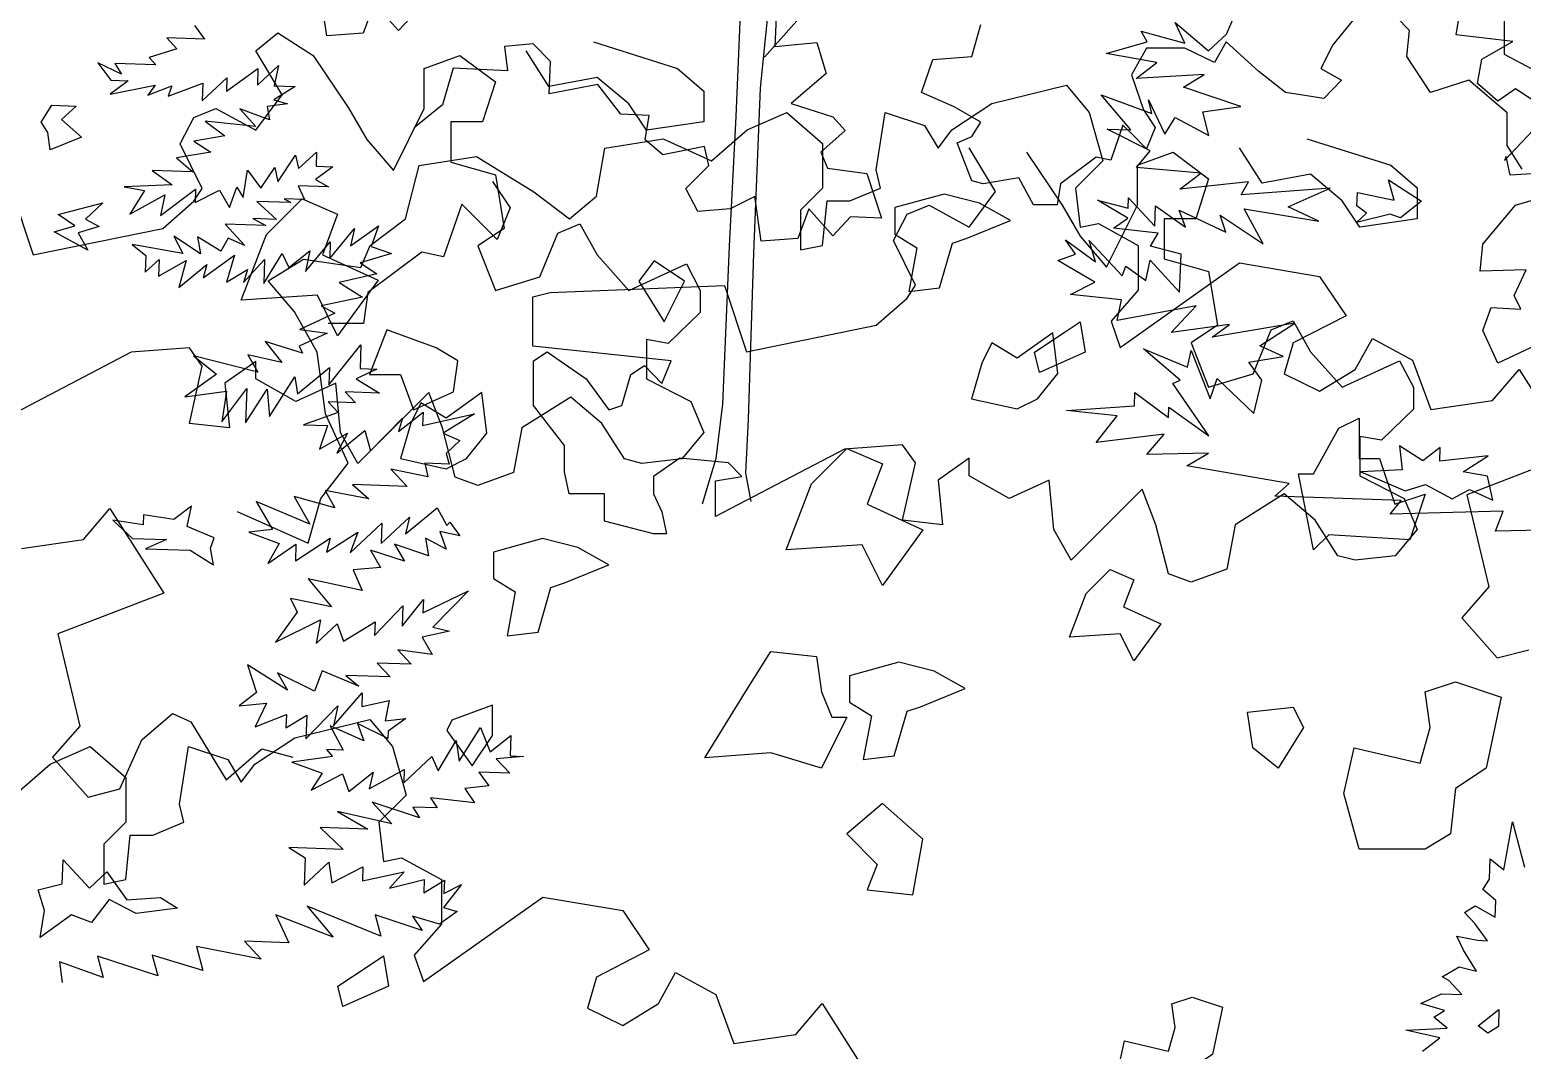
# Model space of a CAD drawing. Header units: inches. Extents: x -11 to 128, y 7 to 56.
# Drawn here: x 21.047 to 21.57, y 23.257 to 23.614 of the extents above; entities that cross this region are included whole.
import ezdxf

# ---------------------------------------------------------------- set-up
doc = ezdxf.new("R2010")
doc.units = ezdxf.units.IN
doc.header["$MEASUREMENT"] = 0
doc.layers.add('CAY', color=94, linetype='Continuous')
doc.layers.add('CAY-3', color=61, linetype='Continuous')
picture_1 = doc.add_image_def('image1.jpg', size_in_pixel=(1680, 1093))

# ---------------------------------------------------------------- blocks, each defined once
blk = doc.blocks.new('A$C76451831')
at = {"layer": 'CAY'}
for p, q in [((3764, 1772.8), (3822.4, 1787)), ((3822.4, 1787), (3840.1, 1765.7)), ((3732.8, 1752.2), (3764, 1772.8)), ((3573, 1752.2), (3604.2, 1765.7)), ((3604.2, 1765.7), (3631.9, 1741.6)), ((3673.8, 1720.9), (3680.9, 1765.7)), ((3680.9, 1765.7), (3711.5, 1755.7)), ((3840.1, 1765.7), (3850.7, 1728)), ((3545.3, 1728), (3573, 1752.2)), ((3711.5, 1755.7), (3722.2, 1738)), ((3722.2, 1738), (3732.8, 1752.2)), ((3455.6, 1700.3), (3462.1, 1738)), ((3462.1, 1738), (3507.5, 1745.1)), ((3507.5, 1745.1), (3545.3, 1728)), ((3631.9, 1741.6), (3631.9, 1706.7)), ((3306.5, 1682.6), (3317.1, 1724.4)), ((3317.1, 1724.4), (3361.9, 1731.5)), ((3361.9, 1731.5), (3406.7, 1703.8)), ((3850.7, 1728), (3829.5, 1706.7)), ((3677.3, 1706.7), (3673.8, 1720.9)), ((3406.7, 1703.8), (3434.4, 1682.6)), ((3631.9, 1706.7), (3614.8, 1689.6)), ((3653.2, 1696.7), (3677.3, 1706.7)), ((3829.5, 1706.7), (3833, 1676.1)), ((3434.4, 1682.6), (3455.6, 1700.3)), ((3614.8, 1689.6), (3614.8, 1658.4)), ((3631.9, 1661.9), (3635.5, 1696.7)), ((3635.5, 1696.7), (3653.2, 1696.7)), ((3278.8, 1661.9), (3306.5, 1682.6)), ((3833, 1676.1), (3847.2, 1679)), ((3847.2, 1679), (3878.4, 1661.9)), ((3271.7, 1644.8), (3278.8, 1661.9)), ((3614.8, 1658.4), (3631.9, 1661.9)), ((3878.4, 1661.9), (3878.4, 1627.1)), ((3199.2, 1634.2), (3226.9, 1651.3)), ((3226.9, 1651.3), (3271.7, 1644.8)), ((3864.3, 1582.3), (3957.4, 1648.4)), ((3957.4, 1648.4), (4019.9, 1637.7)), ((3219.8, 1610), (3199.2, 1634.2)), ((4019.9, 1637.7), (4040.5, 1607.1)), ((3878.4, 1627.1), (3857.2, 1602.9)), ((3237.5, 1578.7), (3219.8, 1610)), ((3857.2, 1602.9), (3864.3, 1582.3)), ((4040.5, 1607.1), (3999.3, 1585.8)), ((3999.3, 1585.8), (3992.2, 1561.6)), ((4047.6, 1565.2), (4061.2, 1589.4)), ((4061.2, 1589.4), (4092.4, 1572.3)), ((3244, 1530.4), (3237.5, 1578.7)), ((3992.2, 1561.6), (4019.9, 1548.1)), ((4019.9, 1548.1), (4047.6, 1565.2)), ((4092.4, 1572.3), (4106.6, 1533.9)), ((4154.9, 1541), (4175.6, 1565.2)), ((4175.6, 1565.2), (4217.4, 1499.1)), ((4106.6, 1533.9), (4154.9, 1541)), ((3261.7, 1492), (3244, 1530.4)), ((3240.4, 1464.3), (3261.7, 1492)), ((4217.4, 1499.1), (4134.9, 1467.3)), ((3055.2, 1432.3), (3075.8, 1456.5)), ((3075.8, 1456.5), (3117.7, 1390.4)), ((3230.4, 1429.5), (3240.4, 1464.3)), ((4134.9, 1467.3), (4152, 1395.3)), ((3175, 1454.3), (3230.4, 1429.5)), ((3006.8, 1425.2), (3055.2, 1432.3)), ((3117.7, 1390.4), (3035.1, 1358.6)), ((4152, 1395.3), (4130.8, 1371.1)), ((4130.8, 1371.1), (4158.5, 1339.9)), ((3035.1, 1358.6), (3052.2, 1286.6)), ((4158.5, 1339.9), (4183.2, 1346.3)), ((3052.2, 1286.6), (3031, 1262.4)), ((5548.1, 748.2), (5555.9, 737.5)), ((5526.5, 738.5), (5534.4, 730.1)), ((5555.9, 737.5), (5526.5, 738.5)), ((5534.4, 730.1), (5512.8, 723.1)), ((5512.8, 723.1), (5518.1, 717.5)), ((5472.8, 719.1), (5482.8, 705.6)), ((5491.1, 710.3), (5472.8, 719.1)), ((5518.1, 717.5), (5485.9, 718.6)), ((5485.9, 718.6), (5491.1, 710.3)), ((5573.1, 697), (5597.7, 714.7)), ((5597.3, 701.6), (5613.7, 716.9)), ((5597.7, 714.7), (5597.3, 701.6)), ((5613.7, 716.9), (5610.4, 701.1)), ((5496.3, 705.1), (5482.4, 694.7)), ((5482.4, 694.7), (5517.5, 701.6)), ((5482.8, 705.6), (5496.3, 705.1)), ((5517.5, 701.6), (5511.8, 693.7)), ((5511.8, 693.7), (5530.6, 701.2)), ((5527.6, 693.1), (5554.7, 703.1)), ((5530.6, 701.2), (5527.6, 693.1)), ((5554.2, 689.5), (5573.5, 707.4)), ((5554.7, 703.1), (5554.2, 689.5)), ((5573.5, 707.4), (5573.1, 697)), ((5626.7, 700.5), (5610, 690.2)), ((5610.4, 701.1), (5626.7, 700.5)), ((5610, 690.2), (5620.8, 687.1)), ((5606.7, 674.5), (5583.5, 683)), ((5583.5, 683), (5596.1, 669.4)), ((5620.8, 687.1), (5604.8, 685)), ((5604.8, 685), (5606.7, 674.5)), ((5596.1, 669.4), (5556.4, 673.5)), ((5556.4, 673.5), (5571.9, 662.1)), ((5571.9, 662.1), (5547.7, 658)), ((5547.7, 658), (5561, 649.3)), ((5561, 649.3), (5534.1, 644.8)), ((5534.1, 644.8), (5546.9, 634)), ((5613.2, 626.2), (5627.1, 647)), ((5627.1, 647), (5629.4, 636.5)), ((5629.4, 636.5), (5643.5, 649.2)), ((5643.5, 649.2), (5643.1, 638.3)), ((5515.2, 635.1), (5530.7, 623.7)), ((5546.9, 634), (5515.2, 635.1)), ((5586.1, 614), (5589.5, 635.2)), ((5589.5, 635.2), (5599.9, 621.2)), ((5599.9, 621.2), (5610.9, 637.2)), ((5610.9, 637.2), (5613.2, 626.2)), ((5656.2, 637.9), (5642.7, 627.9)), ((5643.1, 638.3), (5656.2, 637.9)), ((5530.7, 623.7), (5493.4, 622.2)), ((5493.4, 622.2), (5509.2, 619.4)), ((5509.2, 619.4), (5497.7, 600.8)), ((5521.7, 599.9), (5549.1, 620.3)), ((5549.1, 620.3), (5548.8, 609.9)), ((5548.8, 609.9), (5567.7, 619.6)), ((5567.7, 619.6), (5575.4, 606.2)), ((5575.4, 606.2), (5581.3, 621.9)), ((5581.3, 621.9), (5586.1, 614)), ((5629, 622.9), (5634, 612.3)), ((5652.9, 622.1), (5629, 622.9)), ((5642.7, 627.9), (5652.9, 622.1)), ((5497.7, 600.8), (5525, 616.1)), ((5525, 616.1), (5521.7, 599.9)), ((5596.8, 610.9), (5612.2, 596.8)), ((5623.5, 610), (5596.8, 610.9)), ((5618.2, 612.9), (5623.5, 610)), ((5634, 612.3), (5618.2, 612.9)), ((5612.2, 596.8), (5593.6, 597.4)), ((5593.6, 597.4), (5603.9, 592.1)), ((5552.8, 569.8), (5532, 583.7)), ((5532, 583.7), (5539.2, 570.3)), ((5568.7, 572), (5550.5, 583.1)), ((5550.5, 583.1), (5552.8, 569.8)), ((5603.9, 592.1), (5572.2, 593.2)), ((5572.2, 593.2), (5587.5, 576.3)), ((5653.7, 566.3), (5673.1, 589.7)), ((5669.9, 576.2), (5691.8, 591.7)), ((5673.1, 589.7), (5669.9, 576.2)), ((5691.8, 591.7), (5686.2, 575.6)), ((5499.6, 577.1), (5510.2, 568.6)), ((5539.2, 570.3), (5499.6, 577.1)), ((5574.5, 582.2), (5568.7, 572)), ((5587.5, 576.3), (5574.5, 582.2)), ((5621.8, 559.3), (5638.1, 572.3)), ((5634.8, 556.1), (5654.2, 579.4)), ((5638.1, 572.3), (5634.8, 556.1)), ((5654.2, 579.4), (5653.7, 566.3)), ((5686.2, 575.6), (5701.9, 570.1)), ((5510.2, 568.6), (5509.7, 555.5)), ((5509.7, 555.5), (5520.5, 565.5)), ((5520.5, 565.5), (5520, 552.4)), ((5520, 552.4), (5541.7, 564.8)), ((5541.7, 564.8), (5536, 543.7)), ((5536, 543.7), (5557.9, 561.5)), ((5554.9, 551.2), (5579.5, 568.9)), ((5557.9, 561.5), (5554.9, 551.2)), ((5579.5, 568.9), (5573.3, 547.8)), ((5586.4, 547.4), (5602.9, 565.4)), ((5602.3, 546.8), (5616.7, 570.3)), ((5602.9, 565.4), (5602.3, 546.8)), ((5616.7, 570.3), (5621.8, 559.3)), ((5701.9, 570.1), (5677.6, 562.8)), ((5677.6, 562.8), (5690.5, 554.2)), ((5573.3, 547.8), (5589.5, 557.7)), ((5589.5, 557.7), (5586.4, 547.4)), ((5690.5, 554.2), (5661.2, 547.5)), ((5661.2, 547.5), (5679.4, 536)), ((5679.4, 536), (5647, 529.4)), ((5683.6, 539.8), (5680.1, 515.6)), ((5647, 529.4), (5657.7, 523.6)), ((5657.7, 523.6), (5630.5, 510.9)), ((5680.1, 515.6), (5652.4, 515.6)), ((5632.6, 492.3), (5603.4, 501.4)), ((5603.4, 501.4), (5616.4, 485.1)), ((5651.7, 507.9), (5630, 497.8)), ((5630.5, 510.9), (5651.7, 507.9)), ((5597.6, 477.6), (5547.3, 490.2)), ((5547.3, 490.2), (5565.4, 476)), ((5589.9, 491), (5597.6, 477.6)), ((5616.4, 485.1), (5589.9, 491)), ((5630, 497.8), (5632.6, 492.3)), ((5653, 467.5), (5678.1, 498.8)), ((5678.1, 498.8), (5677.5, 480.3)), ((5628.7, 460.7), (5653.5, 481.1)), ((5653.5, 481.1), (5653, 467.5)), ((5690.6, 479.8), (5674.5, 472.2)), ((5677.5, 480.3), (5690.6, 479.8)), ((5565.4, 476), (5540.7, 458.3)), ((5606.8, 442.8), (5626.5, 473.9)), ((5626.5, 473.9), (5628.7, 460.7)), ((5674.5, 472.2), (5692.6, 461.1)), ((5540.7, 458.3), (5573.1, 462.6)), ((5569.5, 438.7), (5589, 464.8)), ((5573.1, 462.6), (5569.5, 438.7)), ((5589, 464.8), (5588.1, 438)), ((5588.1, 438), (5604.8, 464.2)), ((5604.8, 464.2), (5606.8, 442.8)), ((5652.5, 454.4), (5660.4, 445.9)), ((5673.8, 453.6), (5652.5, 454.4)), ((5665.9, 462.1), (5673.8, 453.6)), ((5692.6, 461.1), (5665.9, 462.1)), ((5660.4, 445.9), (5633.3, 436.5)), ((5707.5, 431.2), (5726.6, 446.4)), ((5726.6, 446.4), (5726.2, 435.9)), ((5726.2, 435.9), (5766.8, 445)), ((5766.8, 445), (5742.3, 429.9)), ((5633.3, 436.5), (5651.9, 435.8)), ((5651.9, 435.8), (5645.8, 417.4)), ((5659.3, 414.3), (5681.2, 432.1)), ((5681.2, 432.1), (5685.6, 416.1)), ((5685.6, 416.1), (5710.5, 441.5)), ((5710.5, 441.5), (5707.5, 431.2)), ((5645.8, 417.4), (5667.5, 429.8)), ((5667.5, 429.8), (5659.3, 414.3)), ((5742.3, 429.9), (5755.2, 424.1)), ((5755.2, 424.1), (5744.5, 414)), ((5744.5, 414), (5746.9, 405.8)), ((5701.4, 401.9), (5714.1, 388.3)), ((5730.2, 395.9), (5701.4, 401.9)), ((5746.9, 405.8), (5727.9, 406.4)), ((5727.9, 406.4), (5730.2, 395.9)), ((5650.1, 385.1), (5657.8, 371.7)), ((5684.3, 378.5), (5650.1, 385.1)), ((5714.1, 388.3), (5671.6, 389.8)), ((5671.6, 389.8), (5684.3, 378.5)), ((5596.3, 376.6), (5609.2, 354.8)), ((5638.3, 358.8), (5596.3, 376.6)), ((5625.9, 380.5), (5638.3, 358.8)), ((5657.8, 371.7), (5625.9, 380.5)), ((5694, 343.7), (5716, 364.2)), ((5712.8, 351.2), (5737.6, 371.6)), ((5716, 364.2), (5712.8, 351.2)), ((5737.6, 371.6), (5745.2, 357.8)), ((5609.2, 354.8), (5590.5, 352.7)), ((5590.5, 352.7), (5614.2, 343.7)), ((5651.2, 337), (5675.7, 352.5)), ((5669.7, 336.4), (5694.5, 359.5)), ((5675.7, 352.5), (5669.7, 336.4)), ((5694.5, 359.5), (5694, 343.7)), ((5755.4, 349.7), (5739.6, 353)), ((5739.6, 353), (5744.6, 339.2)), ((5745.2, 357.8), (5747.6, 360.4)), ((5747.6, 360.4), (5755.4, 349.7)), ((5614.2, 343.7), (5605.5, 328.2)), ((5605.5, 328.2), (5627.4, 343.3)), ((5626.9, 330.2), (5654.2, 347.8)), ((5627.4, 343.3), (5626.9, 330.2)), ((5654.2, 347.8), (5651.2, 337)), ((5712.1, 329.9), (5685.6, 338.5)), ((5685.6, 338.5), (5693.3, 325.1)), ((5730.8, 334.2), (5704.4, 343.3)), ((5704.4, 343.3), (5712.1, 329.9)), ((5744.6, 339.2), (5728.6, 347.9)), ((5728.6, 347.9), (5730.8, 334.2)), ((5636.8, 316.2), (5655.1, 294.3)), ((5679.1, 307), (5636.8, 316.2)), ((5693.3, 325.1), (5672, 323.1)), ((5672, 323.1), (5679.1, 307)), ((5726.5, 289.5), (5762, 306.9)), ((5762, 306.9), (5734.3, 278.4)), ((5623.2, 300.8), (5628.2, 290.2)), ((5655.1, 294.3), (5623.2, 300.8)), ((5688.7, 271.8), (5710.9, 295)), ((5710.3, 279.2), (5726.9, 299.9)), ((5710.9, 295), (5710.3, 279.2)), ((5726.9, 299.9), (5726.5, 289.5)), ((5628.2, 290.2), (5611.5, 266.8)), ((5611.5, 266.8), (5646.6, 284.1)), ((5646.6, 284.1), (5643.2, 265.7)), ((5643.2, 265.7), (5659.6, 281)), ((5659.6, 281), (5664.6, 267.6)), ((5664.6, 267.6), (5689.1, 282.7)), ((5689.1, 282.7), (5688.7, 271.8)), ((5747.3, 275.2), (5725.9, 270.5)), ((5725.9, 270.5), (5733.6, 257.1)), ((5734.3, 278.4), (5747.3, 275.2)), ((5733.6, 257.1), (5706.9, 260.7)), ((5706.9, 260.7), (5717.4, 249.5)), ((5620.7, 229.3), (5589.6, 249)), ((5589.6, 249), (5596.6, 227.4)), ((5717.4, 249.5), (5690.7, 250.4)), ((5690.7, 250.4), (5700.8, 239.6)), ((5641.9, 228.5), (5613, 242.7)), ((5613, 242.7), (5620.7, 229.3)), ((5647.9, 244.2), (5641.9, 228.5)), ((5676.5, 232.3), (5647.9, 244.2)), ((5700.8, 239.6), (5666.4, 240.8)), ((5666.4, 240.8), (5676.5, 232.3)), ((5596.6, 227.4), (5583.1, 217)), ((5656.8, 201.3), (5679, 227.2)), ((5679, 227.2), (5678.7, 216.4)), ((5583.1, 217), (5604.4, 219)), ((5604.4, 219), (5595.6, 200.7)), ((5595.6, 200.7), (5620, 210.3)), ((5620, 210.3), (5619.6, 199.9)), ((5619.6, 199.9), (5635.8, 209.7)), ((5635.2, 191.1), (5660.1, 217)), ((5635.8, 209.7), (5635.2, 191.1)), ((5660.1, 217), (5656.8, 201.3)), ((5678.7, 216.4), (5700.1, 221.1)), ((5700.1, 221.1), (5696.9, 205.3)), ((5654.1, 201.4), (5664.3, 182.4)), ((5680.4, 189.6), (5654.1, 201.4)), ((5699.1, 191.6), (5675.5, 203.3)), ((5675.5, 203.3), (5680.4, 189.6)), ((5696.9, 205.3), (5713.2, 207)), ((5713.2, 207), (5699.3, 197.1)), ((5754.7, 173.8), (5771.4, 200)), ((5771.4, 200), (5778.9, 181.1)), ((5699.3, 197.1), (5699.1, 191.6)), ((5738.5, 166.2), (5752.5, 189.8)), ((5752.5, 189.8), (5754.7, 173.8)), ((5778.9, 181.1), (5795.2, 193.7)), ((5795.2, 193.7), (5794.7, 177.9)), ((5656, 177.3), (5624.1, 172.9)), ((5651.2, 182.9), (5656, 177.3)), ((5664.3, 182.4), (5651.2, 182.9)), ((5711.5, 156.8), (5733.5, 177.3)), ((5733.5, 177.3), (5738.5, 166.2)), ((5805.1, 177.5), (5783.7, 175.5)), ((5783.7, 175.5), (5794.2, 164.3)), ((5794.7, 177.9), (5805.1, 177.5)), ((5624.1, 172.9), (5647.8, 164.4)), ((5647.8, 164.4), (5639.2, 151.1)), ((5639.2, 151.1), (5663.7, 163.9)), ((5663.7, 163.9), (5668.6, 150.1)), ((5668.6, 150.1), (5687.7, 165.3)), ((5684.6, 152.2), (5711.8, 167.2)), ((5687.7, 165.3), (5684.6, 152.2)), ((5711.8, 167.2), (5711.5, 156.8)), ((5794.2, 164.3), (5770.2, 165.1)), ((5770.2, 165.1), (5778, 154.4)), ((5778, 154.4), (5759.3, 152.4)), ((5759.3, 152.4), (5766.7, 141.2)), ((5723.7, 129.6), (5686.9, 141.7)), ((5686.9, 141.7), (5702.2, 124.9)), ((5766.7, 141.2), (5732.4, 145.1)), ((5732.4, 145.1), (5737.5, 137.3)), ((5702.2, 124.9), (5659.9, 134.5)), ((5659.9, 134.5), (5683.5, 120.6)), ((5737.5, 137.3), (5718.5, 137.9)), ((5718.5, 137.9), (5723.7, 129.6)), ((5646.4, 121.9), (5664.3, 104.9)), ((5683.5, 120.6), (5646.4, 121.9)), ((5621.8, 106.4), (5634.7, 98.2)), ((5664.3, 104.9), (5621.8, 106.4)), ((5634.7, 98.2), (5633.9, 77)), ((5633.9, 77), (5653.1, 94.9)), ((5653.1, 94.9), (5655.3, 78.9)), ((5655.3, 78.9), (5679.7, 91.2)), ((5679.7, 91.2), (5679.3, 80.4)), ((5679.3, 80.4), (5711.8, 87.4)), ((5711.8, 87.4), (5700.4, 74.6)), ((5700.4, 74.6), (5727.4, 81.4)), ((5727.4, 81.4), (5727.1, 71)), ((5727.1, 71), (5743.3, 80.8)), ((5756.7, 77.6), (5742.5, 59.6)), ((5743.3, 80.8), (5742.9, 70.4)), ((5742.9, 70.4), (5756.7, 77.6)), ((5693.7, 37.2), (5636.1, 60.6)), ((5636.1, 60.6), (5656.5, 36.3)), ((5742.5, 59.6), (5753.3, 56.5)), ((5656.5, 36.3), (5611.8, 53.7)), ((5611.8, 53.7), (5621.9, 32)), ((5726, 41.5), (5689.3, 53.7)), ((5689.3, 53.7), (5693.7, 37.2)), ((5739.3, 46.5), (5718.3, 52.7)), ((5718.3, 52.7), (5726, 41.5)), ((5753.3, 56.5), (5739.3, 46.5)), ((5600.2, 19.2), (5549.8, 29.1)), ((5549.8, 29.1), (5554.6, 10.4)), ((5621.9, 32), (5587.1, 33.3)), ((5587.1, 33.3), (5600.2, 19.2)), ((5476.9, 4.9), (5442.9, 17)), ((5442.9, 17), (5445, 1)), ((5472.5, 21.4), (5476.9, 4.9)), ((5519.5, 6.1), (5472.5, 21.4)), ((5515.1, 22.2), (5519.5, 6.1)), ((5554.6, 10.4), (5515.1, 22.2))]:
    blk.add_line(p, q, dxfattribs=at)
for points in [[(4192.8, 1586), (4159, 1570.1), (4147.4, 1595.5), (4153.8, 1613.4), (4177, 1612.3), (4171.7, 1622.9), (4181.2, 1642.9), (4145.3, 1641.9), (4147.4, 1663), (4172.8, 1693.5), (4187.5, 1697.8)], [(4202.3, 1718.9), (4168.5, 1716.7), (4165.4, 1731.5), (4164.3, 1728.3), (4200.2, 1766.3), (4172.8, 1784.2), (4159, 1774.7), (4143.2, 1788.5), (4146.4, 1807.4), (4170.6, 1821.2), (4126.4, 1826.4), (4130.6, 1851.7), (4158, 1872.8), (4149.6, 1884.4), (4162.2, 1909.7), (4185.4, 1887.6)], [(1488.1, 121.8), (1440.1, 120.8), (1446.1, 136.4), (1358.1, 134.1), (1366.6, 144.6), (1267.9, 148.1), (1279.1, 158.1), (1199.4, 171.8), (1216.1, 181.6), (1168, 180.6), (1181.7, 196.4), (1128.5, 190.1), (1145, 210.9), (1105.3, 215), (1158.5, 218.6), (1158.8, 229), (1184.9, 209.5), (1185.2, 217.6), (1216.5, 195.2), (1188.5, 236.1), (1194, 238.6), (1165.5, 263.2), (1199.8, 248.8), (1202.6, 261.9), (1217.6, 224.2), (1223.1, 239.9), (1251.6, 212.6), (1257.9, 238.7), (1247.6, 252.6), (1274.4, 257.1), (1256.2, 265.5), (1283.5, 283.1), (1219.2, 272.2), (1232.7, 282.1), (1187.2, 276), (1206.5, 296.7), (1144.9, 285.2), (1148.2, 301.4), (1108.5, 305.5), (1127.4, 315.3), (1098.5, 332.2), (1112.3, 337.1), (1104.5, 348.3), (1127.9, 331.1), (1123.1, 347.6), (1148.9, 320), (1151.8, 327.6), (1167.3, 316.6), (1170.6, 332.4), (1193.7, 307.5), (1194.8, 337), (1171, 343.2), (1176.8, 353.5), (1142, 357.4), (1153.2, 365.2), (1129.6, 379.1), (1153.4, 372.9), (1153.7, 381), (1174.2, 359), (1174.8, 374.8), (1198.2, 358.2), (1193.2, 371.5), (1229.8, 354.3), (1225.3, 367.6), (1258.9, 345.2), (1244, 372.4), (1302.2, 362.7), (1278.5, 373.9), (1311.2, 388.7), (1241.7, 383.4), (1247.5, 393.6), (1193.8, 387.8), (1210.1, 400.4), (1160, 404.8), (1170.8, 417.6), (1137, 434.6), (1155.6, 434), (1132.5, 461.5), (1171.9, 447), (1169.5, 457.5), (1182.2, 430.8), (1190.3, 443.7), (1216.6, 429.6), (1211.8, 448.3), (1241.4, 452.3), (1196.6, 467.5), (1212.8, 477.3), (1159.7, 474.2), (1176, 486.8), (1136.3, 493.6), (1168.4, 502.9), (1163.7, 511.2), (1197.8, 501.9), (1190.2, 518), (1216.2, 495.8), (1230.2, 508.9), (1241.6, 535.3)], [(4100.3, 1032.9), (4113.8, 1043.3), (4087.3, 1049.2), (4119.5, 1050.8), (4109, 1059.4), (4117.3, 1064.5), (4098.9, 1070.1), (4115, 1077.7), (4130.9, 1077.2), (4120.8, 1088), (4115.5, 1090.9), (4128.9, 1098.6), (4142.4, 1095.4), (4132.1, 1111.6), (4127, 1122.6), (4143.2, 1119.4), (4150.9, 1119.1), (4141, 1132.6), (4133.1, 1141), (4141.4, 1146.2), (4157, 1137.5), (4157.5, 1150.6), (4147.3, 1159.1), (4152.6, 1167.1), (4153.1, 1182.9), (4163.7, 1174.4), (4170.5, 1211.8), (4179.7, 1176.6)], [(774.7, 655.4), (791.5, 634.3), (850.6, 524.6), (847.4, 444.5), (842.2, 343.2), (836.9, 219.8), (831.6, 177.6), (821.1, 141.8)], [(888.6, 656.4), (872.7, 530.9), (866.4, 466.6), (861.1, 337.9), (856.9, 208.2), (854.8, 166), (859, 143.9)], [(948.7, 602.7), (920.2, 547.8), (869.6, 490.9)]]:
    blk.add_lwpolyline(points, dxfattribs=at)
for points in [[(3524.3, 1634.1), (3500.5, 1649.9), (3488.6, 1634.1), (3508.4, 1602.4)], [(3821.2, 1594.5), (3833.1, 1602.4), (3837, 1578.6), (3801.4, 1562.8), (3797.4, 1578.6)], [(3369.9, 1515.3), (3365.9, 1547), (3338.2, 1527.2), (3318.4, 1539), (3310.5, 1523.2), (3302.6, 1495.5), (3338.2, 1487.6), (3354, 1495.5)], [(4035, 1519.2), (4050.8, 1527.2), (4050.8, 1495.5), (4066.6, 1495.5), (4078.5, 1459.8), (4102.3, 1467.8), (4090.4, 1432.1), (4027.1, 1436.1), (4015.2, 1424.2), (4003.3, 1483.6), (4015.2, 1483.6)], [(3623.3, 1475.7), (3651, 1503.4), (3678.7, 1491.5), (3666.8, 1459.8), (3710.3, 1440), (3678.7, 1396.5), (3662.8, 1428.1), (3603.5, 1424.2)], [(3837.8, 1390.3), (3856.3, 1408.8), (3874.8, 1400.9), (3866.9, 1379.8), (3895.9, 1366.6), (3874.8, 1337.5), (3864.2, 1358.6), (3824.6, 1356)], [(3571.8, 1313.3), (3591.6, 1345), (3627.2, 1341), (3631.2, 1313.3), (3639.1, 1293.5), (3651, 1293.5), (3631.2, 1253.9), (3591.6, 1265.8), (3540.1, 1261.8)], [(4038.9, 1234.1), (4046.9, 1269.7), (4098.3, 1257.8), (4106.2, 1285.6), (4102.3, 1313.3), (4126, 1321.2), (4161.7, 1309.3), (4149.8, 1253.9), (4126, 1238), (4122.1, 1202.4), (4102.3, 1190.5), (4050.8, 1190.5)], [(3342.6, 1291.2), (3338.7, 1283.3), (3358.5, 1255.6), (3374.3, 1279.3), (3374.3, 1303.1)], [(3967.7, 1269.7), (3963.7, 1297.4), (3999.3, 1301.4), (4007.3, 1285.6), (3987.5, 1253.9)], [(3702.4, 1154.9), (3710.3, 1198.4), (3678.7, 1226.2), (3651, 1202.4), (3674.7, 1178.6), (3666.8, 1158.8)], [(3862.3, 1017), (3867.6, 1040.8), (3901.9, 1032.9), (3907.2, 1051.4), (3904.5, 1069.8), (3920.4, 1075.1), (3944.1, 1067.2), (3936.2, 1030.2), (3920.4, 1019.7), (3917.7, 995.9), (3904.5, 988), (3870.2, 988)], [(4143.6, 1052.7), (4159.9, 1065.3), (4159.5, 1052.2), (4151.1, 1047)], [(5433.8, 664.7), (5428.6, 672.6), (5436.8, 685.9), (5455.8, 685.2), (5444.5, 674.7), (5459.9, 661), (5435.5, 651)], [(5441.9, 600.5), (5476.7, 609.7), (5463.1, 597), (5473.8, 591.2), (5457.3, 586.3), (5465, 572.9), (5438.7, 587), (5454.8, 591.9)], [(1332, 374.8), (1332.4, 385.2), (1361.2, 379.2), (1356.8, 395.2), (1382.5, 378.5), (1366.1, 365.4), (1358.1, 368.4), (1331.6, 361.7), (1339.5, 369.1)], [(1037.6, 376.9), (1009.9, 384), (971.5, 373.4), (971.5, 352.7), (988.6, 342.1), (982.2, 307.9), (1006.3, 310.8), (1016.4, 345.6), (1027, 349.2), (1061.8, 363.3)], [(5560.6, 340.2), (5563.6, 348.2), (5542.6, 357.1), (5545.9, 372.9), (5532, 362.5), (5508.5, 366), (5508.2, 358.3), (5484.4, 361.9), (5499.7, 347.7), (5526.4, 346.8), (5509.9, 339.7), (5544.7, 338.5), (5562.9, 327)], [(1438.2, 144.9), (1433.9, 163.6), (1414.9, 167), (1434.4, 179.5), (1396.7, 175.3), (1397, 186.2), (1383.5, 175.8), (1365.4, 187.3), (1367.4, 168.6), (1335.2, 167), (1369.6, 152.2), (1385.6, 157.1), (1406.5, 146), (1419.9, 153.2)], [(5431.1, 57.3), (5426.2, 73.3), (5445, 78.1), (5445.6, 96.7), (5466.2, 74.6), (5479.7, 87.3), (5495.3, 65.5), (5521.6, 67.3), (5535, 59.1), (5502.6, 54.8), (5481.7, 65.9), (5467.9, 47.8), (5452.3, 53.8), (5427.7, 36.1)]]:
    blk.add_lwpolyline(points, close=True, dxfattribs=at)
at = {"layer": 'CAY-3'}
for p, q in [((3100.6, 1276), (3124.7, 1296.6)), ((3124.7, 1296.6), (3138.9, 1290.1)), ((3138.9, 1290.1), (3166.6, 1244.7)), ((3220.2, 1277.6), (3278.5, 1291.8)), ((3278.5, 1291.8), (3296.2, 1270.6)), ((3029.1, 1257), (3060.4, 1270.6)), ((3060.4, 1270.6), (3088.1, 1246.4)), ((3083.5, 1237.6), (3100.6, 1276)), ((3130, 1225.7), (3137, 1270.6)), ((3137, 1270.6), (3167.7, 1260.5)), ((3188.9, 1257), (3220.2, 1277.6)), ((3296.2, 1270.6), (3306.9, 1232.8)), ((3031, 1262.4), (3058.7, 1231.2)), ((3166.6, 1244.7), (3194.3, 1268.9)), ((3167.7, 1260.5), (3178.3, 1242.8)), ((3194.3, 1268.9), (3218.5, 1262.4)), ((3001.4, 1232.8), (3029.1, 1257)), ((3088.1, 1246.4), (3088.1, 1211.6)), ((3178.3, 1242.8), (3188.9, 1257)), ((3058.7, 1231.2), (3083.5, 1237.6)), ((3133.5, 1211.6), (3130, 1225.7)), ((3306.9, 1232.8), (3285.6, 1211.6)), ((3088.1, 1211.6), (3071, 1194.5)), ((3109.3, 1201.6), (3133.5, 1211.6)), ((3285.6, 1211.6), (3289.2, 1180.9)), ((3088.1, 1166.8), (3091.6, 1201.6)), ((3091.6, 1201.6), (3109.3, 1201.6)), ((3071, 1194.5), (3071, 1163.2)), ((3289.2, 1180.9), (3303.3, 1183.9)), ((3303.3, 1183.9), (3334.6, 1166.8)), ((3071, 1163.2), (3088.1, 1166.8)), ((3334.6, 1166.8), (3334.6, 1131.9)), ((3320.4, 1087.1), (3413.6, 1153.2)), ((3413.6, 1153.2), (3476.1, 1142.6)), ((3476.1, 1142.6), (3496.7, 1111.9)), ((3334.6, 1131.9), (3313.3, 1107.8)), ((3313.3, 1107.8), (3320.4, 1087.1)), ((3496.7, 1111.9), (3455.4, 1090.7)), ((3455.4, 1090.7), (3448.4, 1066.5)), ((3503.8, 1070), (3517.3, 1094.2)), ((3517.3, 1094.2), (3548.6, 1077.1)), ((3548.6, 1077.1), (3562.7, 1038.8)), ((3448.4, 1066.5), (3476.1, 1052.9)), ((3476.1, 1052.9), (3503.8, 1070)), ((3611.1, 1045.8), (3631.7, 1070)), ((3631.7, 1070), (3673.6, 1003.9)), ((3562.7, 1038.8), (3611.1, 1045.8)), ((6173.4, 618.5), (6152.8, 652.7)), ((6381.5, 625), (6363.8, 652.7)), ((6416.3, 659.8), (6481.8, 639.1)), ((6197.6, 649.2), (6225.3, 607.9)), ((6284.2, 639.1), (6312, 649.2)), ((6312, 649.2), (6339.7, 628.5)), ((6284.2, 607.9), (6284.2, 639.1)), ((6419.3, 632.1), (6381.5, 625)), ((6444, 611.4), (6419.3, 632.1)), ((6481.8, 639.1), (6502.4, 621.4)), ((5780.9, 626.5), (5794.5, 605.9)), ((6152.8, 590.8), (6173.4, 618.5)), ((6339.7, 628.5), (6329.6, 597.3)), ((6502.4, 621.4), (6502.4, 597.3)), ((5756.9, 608.7), (5742.6, 567.5)), ((5766.8, 598.8), (5756.9, 608.7)), ((5794.5, 605.9), (5784.5, 581.1)), ((6104.4, 600.8), (6121.5, 607.9)), ((6121.5, 607.9), (6152.8, 590.8)), ((6225.3, 607.9), (6239.4, 583.7)), ((6260.1, 559.5), (6284.2, 607.9)), ((6457.6, 590.8), (6444, 611.4)), ((5784.5, 581.1), (5766.8, 598.8)), ((6093.8, 580.2), (6104.4, 600.8)), ((6304.9, 597.3), (6304.9, 566)), ((6329.6, 597.3), (6304.9, 597.3)), ((6502.4, 597.3), (6457.6, 590.8)), ((6239.4, 583.7), (6260.1, 559.5)), ((5725.5, 571.1), (5683.6, 539.8)), ((5742.6, 567.5), (5725.5, 571.1)), ((6110.9, 545.4), (6093.8, 580.2)), ((6304.9, 566), (6339.7, 556)), ((6339.7, 556), (6346.7, 514.1)), ((5812.2, 536.3), (5825.7, 539.8)), ((5812.2, 497.9), (5812.2, 536.3)), ((5825.7, 539.8), (5961.9, 545.3)), ((5961.9, 545.3), (5979, 493.4)), ((6104.4, 535.3), (6110.9, 545.4)), ((6080.2, 514.1), (6104.4, 535.3)), ((5979, 493.4), (6080.2, 514.1)), ((6346.7, 514.1), (6326.1, 500.5)), ((6388.6, 510.6), (6405.7, 517.6)), ((6405.7, 517.6), (6419.3, 493.4)), ((472.7, 495.7), (489.8, 509.9)), ((489.8, 509.9), (517.5, 492.2)), ((736.2, 502.8), (801.7, 482.1)), ((6374.5, 476.3), (6388.6, 510.6)), ((493.3, 461.5), (472.7, 495.7)), ((517.5, 492.2), (545.2, 450.9)), ((604.1, 482.1), (631.9, 492.2)), ((631.9, 492.2), (659.6, 471.5)), ((701.4, 468), (683.7, 495.7)), ((5920.1, 486.4), (5812.2, 497.9)), ((5812.8, 486.4), (5823.4, 493.4)), ((5823.4, 493.4), (5854, 472.2)), ((6326.1, 500.5), (6339.7, 465.7)), ((6419.3, 493.4), (6444, 465.7)), ((604.1, 450.9), (604.1, 482.1)), ((801.7, 482.1), (822.3, 464.4)), ((5812.8, 451.6), (5812.8, 486.4)), ((5888.8, 475.7), (5899.4, 482.8)), ((5899.4, 482.8), (5913, 468.7)), ((5913, 468.7), (5920.1, 486.4)), ((6444, 465.7), (6488.8, 486.4)), ((6488.8, 486.4), (6499.5, 465.7)), ((659.6, 471.5), (649.5, 440.3)), ((739.2, 475.1), (701.4, 468)), ((763.9, 454.4), (739.2, 475.1)), ((5854, 472.2), (5871.7, 448)), ((5881.7, 451.6), (5888.8, 475.7)), ((6339.7, 465.7), (6374.5, 476.3)), ((472.7, 433.8), (493.3, 461.5)), ((777.5, 433.8), (763.9, 454.4)), ((822.3, 464.4), (822.3, 440.3)), ((6499.5, 465.7), (6499.5, 448.6)), ((413.7, 423.2), (424.3, 443.8)), ((424.3, 443.8), (441.4, 450.9)), ((441.4, 450.9), (472.7, 433.8)), ((545.2, 450.9), (559.3, 426.7)), ((580, 402.5), (604.1, 450.9)), ((5836.9, 420.3), (5812.8, 451.6)), ((5871.7, 448), (5881.7, 451.6)), ((6499.5, 448.6), (6474.7, 424.4)), ((624.8, 440.3), (624.8, 409)), ((649.5, 440.3), (624.8, 440.3)), ((822.3, 440.3), (777.5, 433.8)), ((430.8, 388.4), (413.7, 423.2)), ((559.3, 426.7), (580, 402.5)), ((5836.9, 399.6), (5836.9, 420.3)), ((6100.9, 420.9), (6055.5, 417.4)), ((6110.9, 406.7), (6100.9, 420.9)), ((6457.6, 427.4), (6457.6, 396.7)), ((6474.7, 424.4), (6457.6, 427.4)), ((624.8, 409), (659.6, 399)), ((5927.1, 410.3), (5906.5, 396.1)), ((5964.9, 406.7), (5927.1, 410.3)), ((6055.5, 417.4), (5954.9, 364.8)), ((6152.8, 410.3), (6128.6, 393.2)), ((6152.8, 396.7), (6152.8, 410.3)), ((659.6, 399), (666.6, 357.1)), ((5840.5, 382.5), (5836.9, 399.6)), ((5906.5, 396.1), (5906.5, 382.5)), ((5954.9, 392.6), (5975.5, 396.1)), ((5975.5, 396.1), (5964.9, 406.7)), ((6100.9, 361.9), (6110.9, 406.7)), ((6184, 379), (6152.8, 396.7)), ((6457.6, 396.7), (6492.4, 379)), ((281.8, 388.3), (298.9, 336.4)), ((424.3, 378.3), (430.8, 388.4)), ((5954.9, 364.8), (5954.9, 392.6)), ((6128.6, 393.2), (6132.1, 358.4)), ((6215.3, 393.2), (6184, 379)), ((6218.8, 354.8), (6215.3, 393.2)), ((6287.8, 386.1), (6263.6, 361.9)), ((6298.4, 358.4), (6287.8, 386.1)), ((400.1, 357.1), (424.3, 378.3)), ((5868.2, 382.5), (5840.5, 382.5)), ((5868.2, 361.3), (5868.2, 382.5)), ((5906.5, 382.5), (5913, 368.4)), ((6398.6, 382.6), (6360.3, 358.4)), ((6422.8, 361.9), (6398.6, 382.6)), ((6492.4, 379), (6502.4, 354.8)), ((5906.5, 351.3), (5868.2, 361.3)), ((5913, 368.4), (5916.5, 351.3)), ((6132.1, 358.4), (6100.9, 361.9)), ((6263.6, 361.9), (6232.4, 330.6)), ((6440.5, 334.2), (6422.8, 361.9)), ((298.9, 336.4), (400.1, 357.1)), ((666.6, 357.1), (646, 343.5)), ((694.4, 319.3), (708.5, 353.5)), ((708.5, 353.5), (725.6, 360.6)), ((725.6, 360.6), (739.2, 336.4)), ((5916.5, 351.3), (5906.5, 351.3)), ((6232.4, 330.6), (6218.8, 354.8)), ((6308.4, 320), (6298.4, 358.4)), ((6360.3, 358.4), (6353.8, 323.6)), ((6502.4, 354.8), (6485.3, 334.2)), ((646, 343.5), (659.6, 308.7)), ((739.2, 336.4), (763.9, 308.7)), ((763.9, 308.7), (808.7, 329.4)), ((808.7, 329.4), (819.4, 308.7)), ((6454.1, 330.6), (6440.5, 334.2)), ((6485.3, 334.2), (6454.1, 330.6)), ((659.6, 308.7), (694.4, 319.3)), ((6326.1, 313.5), (6308.4, 320)), ((6353.8, 323.6), (6326.1, 313.5)), ((819.4, 308.7), (819.4, 291.6)), ((819.4, 291.6), (794.6, 267.4)), ((794.6, 267.4), (777.5, 270.4)), ((777.5, 270.4), (777.5, 239.7)), ((375.4, 260.4), (274.7, 207.8)), ((420.8, 263.9), (375.4, 260.4)), ((430.8, 249.7), (420.8, 263.9)), ((420.8, 204.9), (430.8, 249.7)), ((472.7, 253.3), (448.5, 236.2)), ((472.7, 239.7), (472.7, 253.3)), ((448.5, 236.2), (452, 201.4)), ((503.9, 222), (472.7, 239.7)), ((535.2, 236.2), (503.9, 222)), ((538.7, 197.8), (535.2, 236.2)), ((777.5, 239.7), (812.3, 222)), ((607.7, 229.1), (583.5, 204.9)), ((618.3, 201.4), (607.7, 229.1)), ((718.5, 225.5), (680.2, 201.4)), ((742.7, 204.9), (718.5, 225.5)), ((812.3, 222), (822.3, 197.8)), ((452, 201.4), (420.8, 204.9)), ((583.5, 204.9), (552.3, 173.6)), ((628.3, 163), (618.3, 201.4)), ((680.2, 201.4), (673.7, 166.6)), ((760.4, 177.2), (742.7, 204.9)), ((552.3, 173.6), (538.7, 197.8)), ((822.3, 197.8), (805.2, 177.2)), ((774, 173.6), (760.4, 177.2)), ((805.2, 177.2), (774, 173.6)), ((673.7, 166.6), (646, 156.5)), ((646, 156.5), (628.3, 163))]:
    blk.add_line(p, q, dxfattribs=at)
for points in [[(6609.6, 753.8), (6577.4, 779.4), (6570.3, 751.5), (6570.3, 725.9), (6595.8, 712.2)], [(6584.4, 635.9), (6572.6, 654.4), (6572.6, 679.9), (6542.8, 705.5), (6512.9, 696), (6494.4, 724), (6496.4, 744.4), (6475.9, 765.3)], [(6457.5, 758.6), (6436.6, 733), (6427.2, 714.5), (6443.3, 705.5), (6429.6, 691.3), (6399.7, 696), (6378.8, 712.2), (6353.3, 735.4), (6344.3, 719.2), (6321.1, 730.6), (6291.2, 730.6), (6279.4, 709.8), (6288.8, 682.3), (6297.9, 668.5), (6291.2, 652), (6279.4, 663.8), (6272.8, 670.4), (6263.3, 643), (6251.9, 645.3), (6224, 624.5), (6221.6, 608.3), (6203.1, 608.3), (6191.7, 629.2), (6163.8, 624.5), (6154.8, 626.8), (6143.4, 656.7), (6154.8, 661.4), (6161.9, 672.8), (6141, 684.6), (6115.5, 696), (6124.5, 721.6), (6154.8, 724), (6161.9, 749.1)], [(6002.2, 754.9), (6001.2, 731.7), (6033.9, 734.9), (6041.3, 710.6), (6013.8, 687.4), (6046.5, 676.9), (6056, 666.3), (6037, 649.4), (6042.3, 636.8), (6072.9, 632.6), (6084.5, 597.8), (6060.2, 598.8), (6046.5, 584), (6027.6, 605.1), (6019.1, 581.9), (5990.6, 579.8), (5985.4, 614.6), (5966.4, 605.1), (5941.1, 603), (5931.6, 621), (5949.5, 638.9), (5946.3, 653.7), (5913.6, 647.3), (5899.9, 658.9), (5903.1, 677.9), (5881, 679), (5863, 702.2), (5825.1, 694.8), (5826.1, 720.1), (5812.4, 733.8), (5790.2, 731.7), (5792.4, 712.7), (5750.2, 714.8), (5741.7, 686.3), (5719.6, 668.4)], [(597.7, 526.3), (584, 511.6), (565, 532.7), (556.5, 509.5), (528.1, 507.4), (522.8, 542.2)]]:
    blk.add_lwpolyline(points, dxfattribs=at)
for points in [[(3277.4, 1099.3), (3289.2, 1107.2), (3293.2, 1083.5), (3257.6, 1067.6), (3253.6, 1083.5)], [(5736.7, 496.4), (5698.4, 510.5), (5684.8, 475.7), (5709, 475.7), (5719, 448), (5750.3, 462.2), (5753.8, 486.4)], [(6222, 476.6), (6218.1, 508.3), (6190.4, 488.5), (6170.6, 500.4), (6162.6, 484.6), (6154.7, 456.8), (6190.4, 448.9), (6206.2, 456.8)], [(481.1, 352.5), (508.8, 380.2), (536.5, 368.3), (524.6, 336.6), (568.2, 316.8), (536.5, 273.3), (520.7, 305), (461.3, 301)], [(5847.5, 340.7), (5819.8, 347.7), (5781.5, 337.1), (5781.5, 316.5), (5798.6, 305.9), (5792.1, 271.6), (5816.3, 274.6), (5826.3, 309.4), (5836.9, 312.9), (5871.7, 327.1)], [(6125.5, 244), (6097.8, 251.1), (6059.5, 240.5), (6059.5, 219.9), (6076.6, 209.2), (6070.1, 175), (6094.3, 178), (6104.3, 212.8), (6114.9, 216.3), (6149.7, 230.5)]]:
    blk.add_lwpolyline(points, close=True, dxfattribs=at)

msp = doc.modelspace()

# ---------------------------------------------------------------- block references
at = {"layer": 'CAY', "xscale": 0.0004489089019145984, "yscale": 0.0004489089019145984, "zscale": 0.0004489089019145984}
for p in [(20.91449, 23.38433), (18.61455, 23.27991), (19.69482, 22.79263)]:
    msp.add_blockref('A$C76451831', p, dxfattribs=at)

# ---------------------------------------------------------------- pictures from other files: only their frames are drawn
image = msp.add_image(picture_1, insert=(12.49661, 7.37723), size_in_units=(74.4025, 48.40591))
image.dxf.flags = 6

doc.saveas('drawing.dxf')
